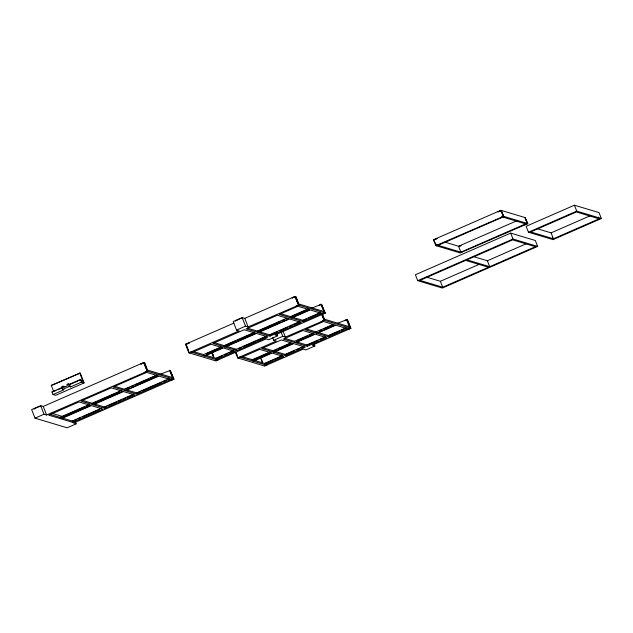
<?xml version="1.0" encoding="UTF-8"?>
<svg xmlns="http://www.w3.org/2000/svg" width="633" height="633" viewBox="0 0 633 633"><rect width="100%" height="100%" fill="white"/><g stroke="black" fill="none" stroke-linecap="round" stroke-linejoin="round"><path stroke-width="0.95" d="M53.599 391.305L51.241 385.307L80.209 373.027L84.102 382.902L55.641 395.34L53.014 394.557L51.977 391.922L62.081 387.507M52.642 385.078L79.315 373.415M64.764 386.739L62.912 386.185L61.623 386.747L62.667 389.382L63.957 389.77L53.014 394.557M79.695 372.877L83.073 381.438L81.507 380.963L80.431 379.484L69.488 384.263L68.19 383.875L66.908 384.437L67.422 385.758L63.435 387.499L62.912 386.185M56.028 390.561L51.977 391.922M57.777 389.793L62.145 387.887M69.63 384.611L80.984 379.65M62.667 389.382L69.234 386.51L70.524 386.898L81.467 382.118L84.102 382.902M159.556 374.601L170.055 370.455L173.426 379.017L147.616 371.27L144.213 372.615L147.434 371.215L143.691 362.535L43.258 406.433L40.662 405.658L31.65 409.591L35.021 418.16L67.13 427.797L76.142 423.857L75.469 422.14M311.705 308.105L321.35 304.331L324.721 312.892L298.911 305.146L295.508 306.499L298.729 305.09L294.986 296.418L244.765 318.359L242.178 317.584L233.166 321.524L236.536 330.086L239.124 330.861L188.911 352.81L185.532 344.249L233.957 323.083M144.055 362.646L140.843 364.054L144.846 362.883L147.465 370.06L172.54 377.592L169.454 370.273M185.532 344.249L189.125 342.951M292.137 297.929L294.551 296.877M186.893 344.067L189.307 343.007M292.319 297.993L294.733 296.932M435.472 243.246L436.477 245.786L439.698 244.378L435.923 245.62L433.589 239.693L500.861 210.291L503.567 216.328L500.347 217.736L503.757 216.383L527.257 223.441L524.923 217.515L501.415 210.457L498.203 211.865M434.76 239.456L437.174 238.396M498.013 211.81L501.233 210.401M434.942 239.511L437.363 238.451M35.021 418.16L44.033 414.219L46.628 414.995L147.434 371.215M236.536 330.086L245.549 326.145L248.136 326.921L298.729 305.09M188.911 352.81L192.685 351.568L189.465 352.977L215.275 360.731L218.678 359.378L215.829 360.897L266.05 338.948L268.637 339.723L277.65 335.783L276.977 334.074M435.923 245.62L503.567 216.328M503.203 217.166L504.493 216.605M50.031 414.378L59.937 417.353L89.308 404.519M82.227 400.309L92.125 403.284L121.496 390.45M114.415 386.241L124.313 389.216L156.889 374.981M193.603 351.631L203.502 354.607L221.289 346.837M214.207 342.627L224.106 345.602L254.442 332.349M247.361 328.139L257.259 331.114L286.702 318.249M280.514 313.651L290.42 316.619L308.2 308.849M60.491 417.519L84.521 407.019M86.302 406.244L88.968 405.073M92.679 403.45L119.384 391.787M125.777 388.986L129.393 387.404M131.205 386.613L133.919 385.426M135.731 384.635L148.399 379.104M150.203 378.312L155.639 375.939M206.73 353.61L220.949 347.39M225.554 345.381L235.365 341.092M237.153 340.309L254.102 332.903M257.821 331.281L280.118 321.532M281.907 320.749L284.581 319.586M290.974 316.793L307.867 309.402M318.937 305.391L321.35 304.331M60.452 418.674L90.717 405.444L79.006 401.931L48.749 415.161L60.452 418.674L59.937 417.353M92.647 404.606L122.905 391.376L111.202 387.863L80.945 401.093L92.647 404.606L92.125 403.284M124.836 390.537L158.313 375.899L146.611 372.386L113.133 387.024L124.836 390.537L124.313 389.216M204.024 355.928L222.697 347.762L210.987 344.249L192.321 352.415L204.024 355.928L203.502 354.607M224.628 346.924L255.851 333.274L244.148 329.761L212.925 343.41L224.628 346.924L224.106 345.602M257.781 332.428L289.004 318.787L277.301 315.274L246.079 328.915L257.781 332.428L257.259 331.114M290.935 317.94L309.608 309.782L297.906 306.269L279.232 314.427L290.935 317.94L290.42 316.619M444.904 242.138L458.561 246.245L516.971 220.711M458.45 246.561L461.046 245.564L458.632 246.617M62.295 418.065L72.194 421.032L101.565 408.198M93.581 403.719L104.382 406.964L133.753 394.13M126.671 389.928L136.578 392.895L169.146 378.661M205.86 355.319L215.766 358.286L233.545 350.516M235.08 349.851L266.699 336.028M259.617 331.819L269.523 334.794L299.852 321.54M292.778 317.331L302.677 320.306L320.456 312.528M72.613 421.262L76.213 419.687M78.017 418.904L80.715 417.717M82.519 416.933L99.618 409.456M104.121 407.494L106.827 406.307M108.623 405.524L116.725 401.979M118.529 401.195L121.227 400.016M123.024 399.225L125.73 398.046M127.526 397.263L132.93 394.897M136.53 393.33L140.13 391.756M141.934 390.965L161.739 382.308M163.536 381.525L166.242 380.346M216.193 358.507L222.531 355.738M224.335 354.955L227.049 353.768M228.861 352.977L232.477 351.394M238.807 348.625L241.521 347.438M243.333 346.647L255.993 341.116M257.805 340.325L265.947 336.764M269.563 335.181L277.705 331.629M279.517 330.837L287.651 327.277M289.463 326.486L292.177 325.299M293.989 324.507L299.417 322.142M303.033 320.559L306.649 318.977M308.461 318.185L319.309 313.446M525.224 223.781L526.514 223.22M460.895 252.171L525.596 223.892L502.839 217.056L438.131 245.335L460.895 252.171L458.561 246.245M527.439 223.496L525.105 217.57L527.811 223.607L524.219 224.905M72.716 422.353L102.973 409.124L91.271 405.611L61.013 418.84L72.716 422.353L72.194 421.032M104.904 408.285L135.161 395.055L123.459 391.542L93.201 404.772L104.904 408.285L104.382 406.964M137.092 394.217L170.57 379.586L158.867 376.073L125.389 390.703L137.092 394.217L136.578 392.895M216.28 359.607L234.954 351.45L223.251 347.928L204.578 356.094L216.28 359.607L215.766 358.286M236.884 350.603L268.107 336.954L256.405 333.441L225.182 347.09L236.884 350.603L236.362 349.281L226.464 346.314M270.038 336.107L301.268 322.466L289.558 318.953L258.335 332.594L270.038 336.107L269.523 334.794M303.199 321.619L321.865 313.462L310.162 309.948L291.496 318.106L303.199 321.619L302.677 320.306M527.811 223.607L460.159 252.899M173.426 379.017L170.214 380.425L173.988 379.183L170.245 370.511L173.616 379.072M324.721 312.892L321.509 314.3L325.283 313.058L321.54 304.386L324.911 312.947M173.988 379.183L73.547 423.081L76.142 423.857M325.283 313.058L275.062 335.007L277.65 335.783M510.681 233.102L415.398 274.746L417.733 280.672L442.34 288.062L537.631 246.419L535.296 240.493L510.681 233.102L513.015 239.029L537.631 246.419M574.408 205.203L526.118 226.305L528.452 232.232L553.068 239.622L601.35 218.52L599.016 212.593L574.408 205.203L576.742 211.129L601.35 218.52M272.744 337.706L273.749 340.269L282.769 336.329L285.356 337.112L324.357 320.338L321.991 314.348M235.349 351.94L237.715 357.93L276.344 341.045L273.749 340.269M237.715 357.93L241.3 356.632L238.269 358.096L264.08 365.85L267.49 364.497L264.641 366.016L303.262 349.131L305.858 349.907L314.87 345.974L314.197 344.257M324.357 320.338L321.137 321.746L324.539 320.393L350.35 328.147L346.979 319.578L337.389 323.328M528.452 232.232L576.742 211.129M417.733 280.672L513.015 239.029M242.407 356.751L252.314 359.726L270.093 351.956M263.012 347.754L272.91 350.722L290.761 342.92M284.573 338.323L294.48 341.298L313.224 333.108M306.143 328.899L316.049 331.874L332.942 324.492M252.868 359.892L269.761 352.51M274.358 350.5L277.04 349.329M278.821 348.554L290.428 343.482M297.716 340.293L303.065 337.951M304.853 337.175L307.527 336.004M309.315 335.221L311.998 334.05M319.269 330.869L321.936 329.706M323.716 328.931L333.496 324.658M344.566 320.638L346.979 319.578M344.748 320.694L347.533 319.752L350.911 328.313L312.283 345.191L314.87 345.974M252.828 361.047L271.502 352.882L259.799 349.369L241.126 357.534L252.828 361.047L252.314 359.726M273.432 352.043L293.071 343.458L281.361 339.945L261.73 348.53L273.432 352.043L272.91 350.722M295.002 342.611L314.633 334.034L302.93 330.521L283.291 339.098L295.002 342.611L294.48 341.298M316.563 333.187L335.237 325.03L323.534 321.517L304.861 329.674L316.563 333.187L316.049 331.874M537.433 228.758L551.09 232.857L590.526 215.624M426.713 277.191L440.37 281.289L478.912 264.452M473.713 256.65L487.37 260.756L526.806 243.515M254.664 360.438L264.57 363.405L282.35 355.635M275.268 351.434L285.174 354.401L303.919 346.211M296.837 342.002L306.736 344.977L325.481 336.788M318.407 332.578L328.305 335.553L346.085 327.783M264.99 363.635L273.076 360.098M274.872 359.315L282.065 356.173M286.559 354.211L294.646 350.674M296.442 349.891L299.14 348.712M300.936 347.921L303.634 346.742M307.227 345.175L318.011 340.459M319.807 339.676L325.204 337.318M328.796 335.751L339.581 331.035M341.377 330.252L344.075 329.073M265.092 364.727L283.758 356.569L272.055 353.056L253.382 361.214L265.092 364.727L264.57 363.405M285.689 355.722L305.328 347.137L293.625 343.624L273.986 352.209L285.689 355.722L285.174 354.401M307.258 346.298L326.897 337.713L315.187 334.2L295.556 342.785L307.258 346.298L306.736 344.977M328.828 336.867L347.493 328.709L335.791 325.196L317.125 333.354L328.828 336.867L328.305 335.553M442.704 287.224L488.415 267.245L465.659 260.408L419.948 280.387L442.704 287.224L440.37 281.289M489.705 266.683L535.415 246.704L512.651 239.867L466.94 259.846L489.705 266.683L487.37 260.756M599.135 218.804L576.378 211.976L530.668 231.947L553.424 238.783L599.135 218.804L598.47 217.111M350.35 328.147L347.137 329.548L350.911 328.313M489.119 222.373L490.037 222.65M433.589 239.693L436.287 245.731M463.198 251.436L459.977 252.844L436.477 245.786M186.695 344.597L186.094 344.415L188.452 350.405M51.241 385.307L51.748 385.465M51.866 413.294L63.229 416.704M346.378 319.404L349.463 326.715L324.389 319.19L322.426 313.802M320.749 304.149L323.835 311.468L298.76 303.935L296.141 296.766L295.54 296.584L298.911 305.146M260.448 357.914L262.505 362.796M211.644 352.795L213.701 357.677M551.09 232.857L553.424 238.783M552.395 237.929L553.068 239.622M501.415 210.457L503.757 216.383M500.861 210.291L503.195 216.217M347.169 319.633L350.54 328.203M321.841 313.541L324.539 320.393M321.619 314.237L323.985 320.227M294.986 296.418L298.357 304.979M282.998 331.114L285.356 337.112M281.076 332.048L282.769 336.329M261.382 358.998L262.394 361.57M244.765 318.359L248.136 326.921M242.178 317.584L245.549 326.145M236.244 352.961L236.916 354.67M236.062 352.905L238.087 358.041M212.767 353.934L213.772 356.506M212.577 353.879L213.59 356.45M185.904 344.36L189.275 352.921M144.245 362.701L147.616 371.27M143.691 362.535L147.062 371.096M80.431 379.484L81.467 382.118M69.488 384.263L70.524 386.898M68.19 383.875L69.234 386.51M43.258 406.433L46.628 414.995M40.662 405.658L44.033 414.219M34.087 409.235A3.624 0.617 -21.5 0 1 34.443 408.855M34.918 408.538A3.624 0.617 -21.5 0 1 37.141 407.47M37.569 407.304A3.624 0.617 -21.5 0 1 38.407 407.011M39.531 406.702A3.624 0.617 -21.5 0 1 40.132 406.592M235.587 321.271A3.624 0.617 -21.5 0 1 235.785 320.931M236.299 320.551A3.624 0.617 -21.5 0 1 237.066 320.116M237.375 319.966A3.624 0.617 -21.5 0 1 238.372 319.515M238.728 319.372A3.624 0.617 -21.5 0 1 239.432 319.111M240.754 318.7A3.624 0.617 -21.5 0 1 241.553 318.534"/></g></svg>
